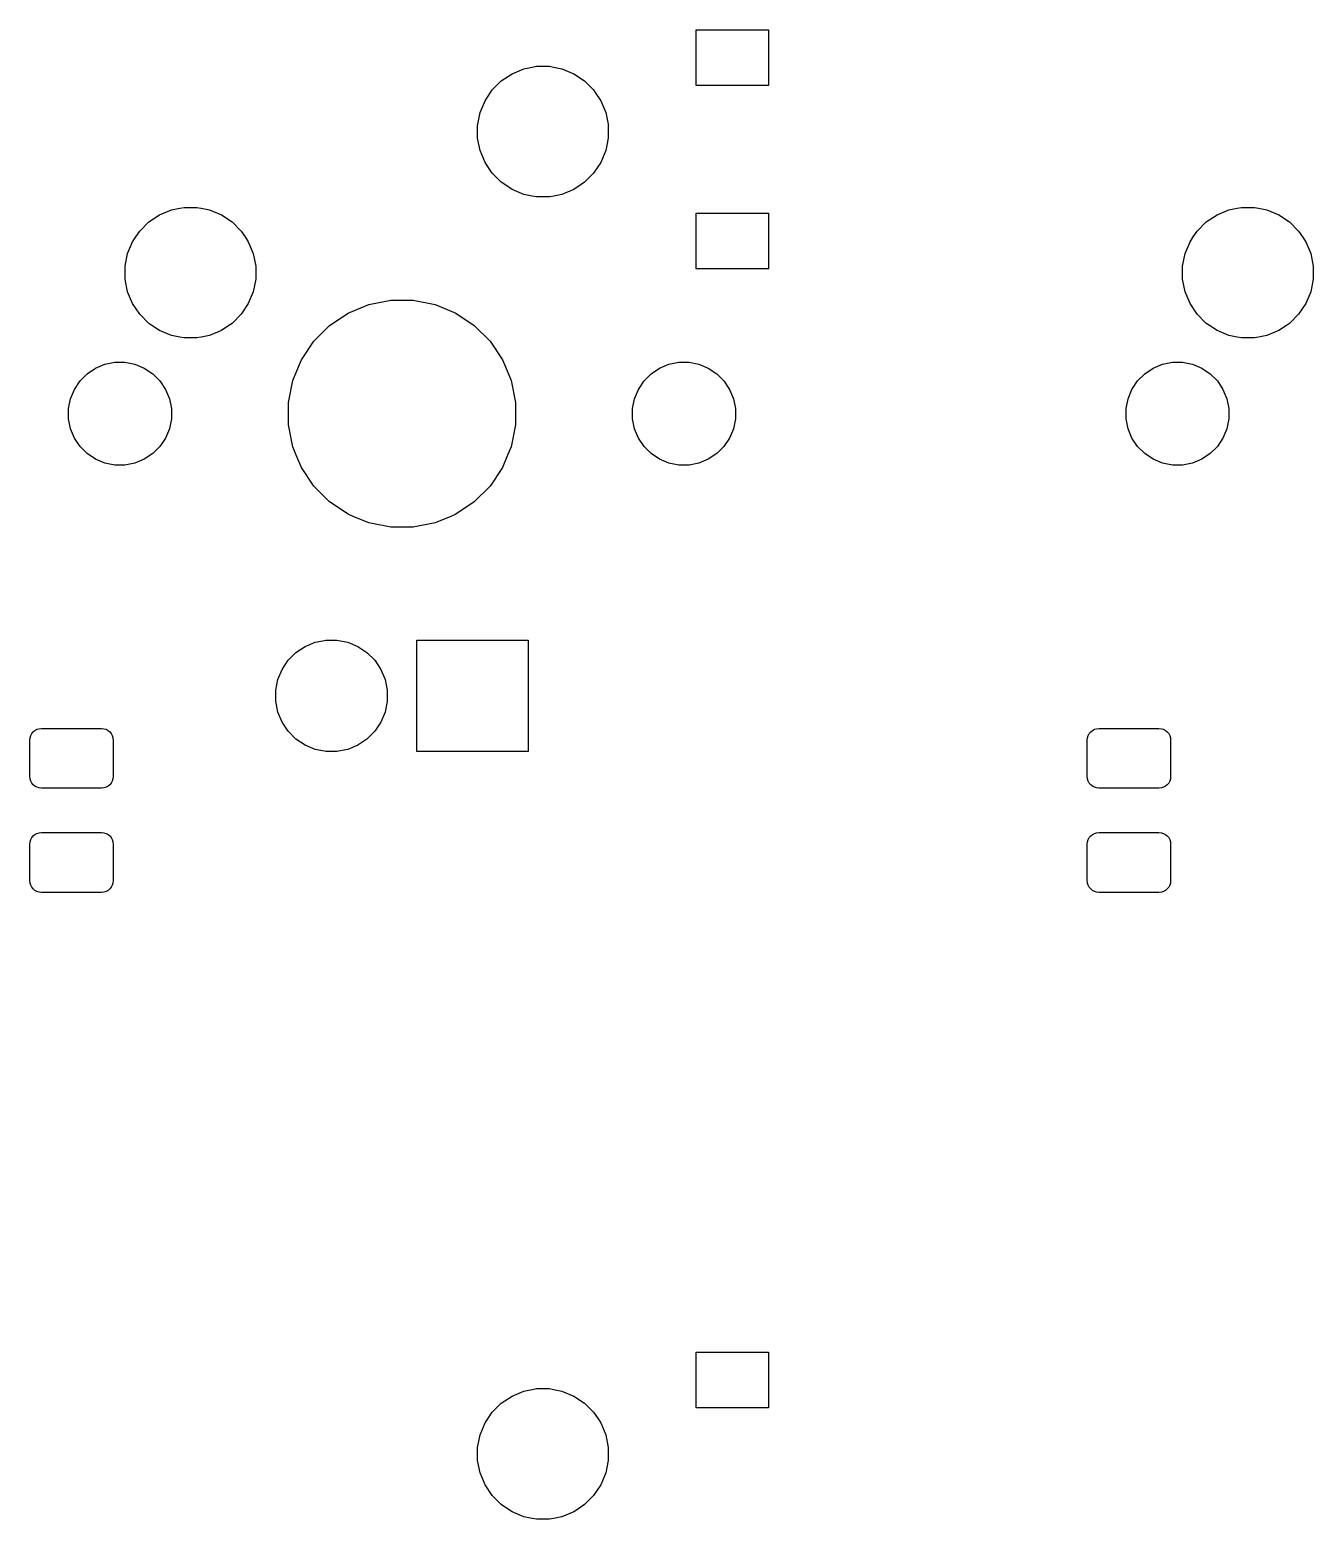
# Model space of a CAD drawing. Extents: x -9 to 373, y -109 to 9.
# Drawn here: x -6.7 to 16.42, y -19.91 to 6.91 of the extents above; entities that cross this region are included whole.
import ezdxf

# ---------------------------------------------------------------- set-up
doc = ezdxf.new("R2010")
doc.units = 0
doc.layers.add('BLACK', color=7, linetype='CONTINUOUS')

msp = doc.modelspace()

# ---------------------------------------------------------------- linework, layer by layer
at = {"layer": 'BLACK', "linetype": 'CONTINUOUS'}
for p, q in [((5.30213, 5.9115), (5.30213, 6.9135)), ((5.30213, 6.9135), (6.60412, 6.9135)), ((6.60412, 6.9135), (6.60412, 5.9115)), ((1.98295, 6.12216), (2.19697, 6.21081)), ((2.19697, 6.21081), (2.34844, 6.24094)), ((2.34844, 6.24094), (2.42417, 6.256)), ((2.42417, 6.256), (2.65583, 6.256)), ((2.65583, 6.256), (2.73156, 6.24094)), ((2.73156, 6.24094), (2.88303, 6.21081)), ((2.88303, 6.21081), (3.09705, 6.12216)), ((1.62654, 5.82965), (1.79035, 5.99346)), ((1.79035, 5.99346), (1.98295, 6.12216)), ((1.98295, 6.12216), (1.98295, 6.12216)), ((3.09705, 6.12216), (3.09705, 6.12216)), ((3.09705, 6.12216), (3.28965, 5.99346)), ((3.28965, 5.99346), (3.45346, 5.82965)), ((6.60412, 5.9115), (5.30213, 5.9115)), ((1.40919, 5.42303), (1.49784, 5.63704)), ((1.49784, 5.63704), (1.59656, 5.78479)), ((1.59656, 5.78479), (1.62654, 5.82965)), ((3.45346, 5.82965), (3.48344, 5.78479)), ((3.48344, 5.78479), (3.58216, 5.63704)), ((3.58216, 5.63704), (3.67081, 5.42303)), ((1.36741, 5.21297), (1.40919, 5.42302)), ((1.40919, 5.42302), (1.40919, 5.42303)), ((3.67081, 5.42303), (3.67081, 5.42302)), ((3.67081, 5.42302), (3.71259, 5.21297)), ((1.364, 5.19583), (1.36741, 5.21297)), ((1.364, 4.96417), (1.364, 5.19583)), ((3.71259, 5.21297), (3.716, 5.19583)), ((3.716, 5.19583), (3.716, 4.96417)), ((1.40919, 4.73697), (1.364, 4.96417)), ((3.716, 4.96417), (3.67081, 4.73697)), ((1.49784, 4.52295), (1.40919, 4.73697)), ((3.67081, 4.73697), (3.58216, 4.52295)), ((1.62654, 4.33035), (1.49784, 4.52295)), ((1.49784, 4.52295), (1.49784, 4.52295)), ((1.79035, 4.16654), (1.62654, 4.33035)), ((3.45346, 4.33035), (3.28965, 4.16654)), ((3.58216, 4.52295), (3.45346, 4.33035)), ((3.58216, 4.52295), (3.58216, 4.52295)), ((1.85062, 4.12626), (1.79035, 4.16654)), ((1.98295, 4.03784), (1.85062, 4.12626)), ((2.19697, 3.94919), (1.98295, 4.03784)), ((3.09705, 4.03784), (2.88303, 3.94919)), ((3.22938, 4.12626), (3.09705, 4.03784)), ((3.28965, 4.16654), (3.22938, 4.12626)), ((2.34507, 3.91973), (2.19697, 3.94919)), ((2.42417, 3.904), (2.34507, 3.91973)), ((2.65583, 3.904), (2.42417, 3.904)), ((2.73493, 3.91973), (2.65583, 3.904)), ((2.88303, 3.94919), (2.73493, 3.91973)), ((-4.55965, 3.45346), (-4.36705, 3.58216)), ((-4.36705, 3.58216), (-4.15303, 3.67081)), ((-4.36705, 3.58216), (-4.36705, 3.58216)), ((-4.15303, 3.67081), (-4.00156, 3.70094)), ((-4.00156, 3.70094), (-3.92583, 3.716)), ((-3.92583, 3.716), (-3.69417, 3.716)), ((-3.69417, 3.716), (-3.61844, 3.70094)), ((-3.61844, 3.70094), (-3.46697, 3.67081)), ((-3.46697, 3.67081), (-3.25296, 3.58216)), ((-3.25296, 3.58216), (-3.25295, 3.58216)), ((-3.25295, 3.58216), (-3.06035, 3.45346)), ((5.30213, 2.6115), (5.30213, 3.6135)), ((5.30213, 3.6135), (6.60412, 3.6135)), ((6.60412, 3.6135), (6.60412, 2.6115)), ((14.4903, 3.45346), (14.683, 3.58216)), ((14.683, 3.58216), (14.897, 3.67081)), ((14.683, 3.58216), (14.683, 3.58216)), ((14.897, 3.67081), (15.0484, 3.70094)), ((15.0484, 3.70094), (15.1242, 3.716)), ((15.1242, 3.716), (15.3558, 3.716)), ((15.3558, 3.716), (15.4316, 3.70094)), ((15.4316, 3.70094), (15.583, 3.67081)), ((15.583, 3.67081), (15.797, 3.58216)), ((15.797, 3.58216), (15.797, 3.58216)), ((15.797, 3.58216), (15.9897, 3.45346)), ((-4.79519, 3.1823), (-4.72346, 3.28965)), ((-4.72346, 3.28965), (-4.55965, 3.45346)), ((-3.06035, 3.45346), (-2.89654, 3.28965)), ((-2.89654, 3.28965), (-2.82481, 3.1823)), ((14.2548, 3.1823), (14.3265, 3.28965)), ((14.3265, 3.28965), (14.4903, 3.45346)), ((15.9897, 3.45346), (16.1535, 3.28965)), ((16.1535, 3.28965), (16.2252, 3.1823)), ((-4.94081, 2.88303), (-4.85216, 3.09705)), ((-4.85216, 3.09705), (-4.79519, 3.1823)), ((-2.82481, 3.1823), (-2.76784, 3.09705)), ((-2.76784, 3.09705), (-2.67919, 2.88303)), ((14.1092, 2.88303), (14.1978, 3.09705)), ((14.1978, 3.09705), (14.2548, 3.1823)), ((16.2252, 3.1823), (16.2822, 3.09705)), ((16.2822, 3.09705), (16.3708, 2.88303)), ((-4.986, 2.65583), (-4.94081, 2.88303)), ((-2.67919, 2.88303), (-2.634, 2.65583)), ((14.064, 2.65583), (14.1092, 2.88303)), ((16.3708, 2.88303), (16.416, 2.65583)), ((-4.986, 2.42417), (-4.986, 2.65583)), ((-4.94081, 2.19697), (-4.986, 2.42417)), ((-2.634, 2.42417), (-2.67919, 2.19697)), ((-2.634, 2.65583), (-2.634, 2.42417)), ((6.60412, 2.6115), (5.30213, 2.6115)), ((14.064, 2.42417), (14.064, 2.65583)), ((14.1092, 2.19697), (14.064, 2.42417)), ((16.416, 2.42417), (16.3708, 2.19697)), ((16.416, 2.65583), (16.416, 2.42417)), ((-4.85216, 1.98295), (-4.94081, 2.19697)), ((-2.67919, 2.19697), (-2.76784, 1.98295)), ((14.1978, 1.98295), (14.1092, 2.19697)), ((16.3708, 2.19697), (16.2822, 1.98295)), ((-4.72346, 1.79035), (-4.85216, 1.98295)), ((-4.85216, 1.98295), (-4.85216, 1.98295)), ((-2.76784, 1.98295), (-2.89654, 1.79035)), ((-2.76784, 1.98295), (-2.76784, 1.98295)), ((-0.81447, 1.87602), (-0.59647, 1.96632)), ((-0.59647, 1.96632), (-0.20141, 2.0449)), ((-0.20141, 2.0449), (0.20141, 2.0449)), ((0.20141, 2.0449), (0.59647, 1.96632)), ((0.59647, 1.96632), (0.81447, 1.87602)), ((14.3265, 1.79035), (14.1978, 1.98295)), ((14.1978, 1.98295), (14.1978, 1.98295)), ((16.2822, 1.98295), (16.1535, 1.79035)), ((16.2822, 1.98295), (16.2822, 1.98295)), ((-4.55965, 1.62654), (-4.72346, 1.79035)), ((-4.50254, 1.58838), (-4.55965, 1.62654)), ((-3.06035, 1.62654), (-3.11746, 1.58838)), ((-2.89654, 1.79035), (-3.06035, 1.62654)), ((-1.30355, 1.58838), (-0.96862, 1.81217)), ((-0.96862, 1.81217), (-0.81447, 1.87602)), ((0.81447, 1.87602), (0.96862, 1.81217)), ((0.96862, 1.81217), (1.30355, 1.58838)), ((14.4903, 1.62654), (14.3265, 1.79035)), ((14.5475, 1.58838), (14.4903, 1.62654)), ((15.9897, 1.62654), (15.9325, 1.58838)), ((16.1535, 1.79035), (15.9897, 1.62654)), ((-4.36705, 1.49784), (-4.50254, 1.58838)), ((-4.15303, 1.40919), (-4.36705, 1.49784)), ((-4.00156, 1.37906), (-4.15303, 1.40919)), ((-3.92583, 1.364), (-4.00156, 1.37906)), ((-3.69417, 1.364), (-3.92583, 1.364)), ((-3.61844, 1.37906), (-3.69417, 1.364)), ((-3.46697, 1.40919), (-3.61844, 1.37906)), ((-3.25296, 1.49784), (-3.46697, 1.40919)), ((-3.11746, 1.58838), (-3.25296, 1.49784)), ((-1.58838, 1.30355), (-1.30355, 1.58838)), ((1.30355, 1.58838), (1.58838, 1.30355)), ((14.683, 1.49784), (14.5475, 1.58838)), ((14.897, 1.40919), (14.683, 1.49784)), ((15.0484, 1.37906), (14.897, 1.40919)), ((15.1242, 1.364), (15.0484, 1.37906)), ((15.3558, 1.364), (15.1242, 1.364)), ((15.4316, 1.37906), (15.3558, 1.364)), ((15.583, 1.40919), (15.4316, 1.37906)), ((15.797, 1.49784), (15.583, 1.40919)), ((15.9325, 1.58838), (15.797, 1.49784)), ((-1.81217, 0.96862), (-1.58838, 1.30355)), ((1.58838, 1.30355), (1.81217, 0.96862)), ((-5.67029, 0.71927), (-5.51863, 0.82061)), ((-5.51863, 0.82061), (-5.3501, 0.89041)), ((-5.3501, 0.89041), (-5.1712, 0.926)), ((-5.1712, 0.926), (-4.9888, 0.926)), ((-4.9888, 0.926), (-4.8099, 0.89041)), ((-4.8099, 0.89041), (-4.64137, 0.82061)), ((-4.64137, 0.82061), (-4.48971, 0.71927)), ((-1.96632, 0.59647), (-1.8643, 0.84277)), ((-1.8643, 0.84277), (-1.81217, 0.96862)), ((1.81217, 0.96862), (1.8643, 0.84277)), ((1.8643, 0.84277), (1.96632, 0.59647)), ((4.48971, 0.71927), (4.64137, 0.82061)), ((4.64137, 0.82061), (4.8099, 0.89041)), ((4.8099, 0.89041), (4.9888, 0.926)), ((4.9888, 0.926), (5.1712, 0.926)), ((5.1712, 0.926), (5.3501, 0.89041)), ((5.3501, 0.89041), (5.51863, 0.82061)), ((5.51863, 0.82061), (5.67029, 0.71927)), ((13.3797, 0.71927), (13.5314, 0.82061)), ((13.5314, 0.82061), (13.6999, 0.89041)), ((13.6999, 0.89041), (13.8788, 0.926)), ((13.8788, 0.926), (14.0612, 0.926)), ((14.0612, 0.926), (14.2401, 0.89041)), ((14.2401, 0.89041), (14.4086, 0.82061)), ((14.4086, 0.82061), (14.5603, 0.71927)), ((-5.90061, 0.43863), (-5.79927, 0.59029)), ((-5.79927, 0.59029), (-5.67029, 0.71927)), ((-4.48971, 0.71927), (-4.36073, 0.59029)), ((-4.36073, 0.59029), (-4.25939, 0.43863)), ((-2.0449, 0.20141), (-1.96632, 0.59647)), ((1.96632, 0.59647), (2.0449, 0.20141)), ((4.25939, 0.43863), (4.36073, 0.59029)), ((4.36073, 0.59029), (4.48971, 0.71927)), ((5.67029, 0.71927), (5.79927, 0.59029)), ((5.79927, 0.59029), (5.90061, 0.43863)), ((13.1494, 0.43863), (13.2507, 0.59029)), ((13.2507, 0.59029), (13.3797, 0.71927)), ((14.5603, 0.71927), (14.6893, 0.59029)), ((14.6893, 0.59029), (14.7906, 0.43863)), ((-6.006, 0.0912), (-5.97042, 0.2701)), ((-5.97042, 0.2701), (-5.90061, 0.43863)), ((-4.25939, 0.43863), (-4.18959, 0.2701)), ((-4.18959, 0.2701), (-4.154, 0.0912)), ((4.154, 0.0912), (4.18959, 0.2701)), ((4.18959, 0.2701), (4.25939, 0.43863)), ((5.90061, 0.43863), (5.97042, 0.2701)), ((5.97042, 0.2701), (6.006, 0.0912)), ((13.044, 0.0912), (13.0796, 0.2701)), ((13.0796, 0.2701), (13.1494, 0.43863)), ((14.7906, 0.43863), (14.8604, 0.2701)), ((14.8604, 0.2701), (14.896, 0.0912)), ((-6.006, -0.0912), (-6.006, 0.0912)), ((-4.154, 0.0912), (-4.154, -0.0912)), ((-2.0449, -0.20141), (-2.0449, 0.20141)), ((2.0449, 0.20141), (2.0449, -0.20141)), ((4.154, -0.0912), (4.154, 0.0912)), ((6.006, 0.0912), (6.006, -0.0912)), ((13.044, -0.0912), (13.044, 0.0912)), ((14.896, 0.0912), (14.896, -0.0912)), ((-5.97042, -0.2701), (-6.006, -0.0912)), ((-4.154, -0.0912), (-4.18959, -0.2701)), ((-1.96632, -0.59647), (-2.0449, -0.20141)), ((2.0449, -0.20141), (1.96632, -0.59647)), ((4.18959, -0.2701), (4.154, -0.0912)), ((6.006, -0.0912), (5.97042, -0.2701)), ((13.0796, -0.2701), (13.044, -0.0912)), ((14.896, -0.0912), (14.8604, -0.2701)), ((-5.90061, -0.43863), (-5.97042, -0.2701)), ((-5.79927, -0.59029), (-5.90061, -0.43863)), ((-4.25939, -0.43863), (-4.36073, -0.59029)), ((-4.18959, -0.2701), (-4.25939, -0.43863)), ((4.25939, -0.43863), (4.18959, -0.2701)), ((4.36073, -0.59029), (4.25939, -0.43863)), ((5.90061, -0.43863), (5.79927, -0.59029)), ((5.97042, -0.2701), (5.90061, -0.43863)), ((13.1494, -0.43863), (13.0796, -0.2701)), ((13.2507, -0.59029), (13.1494, -0.43863)), ((14.7906, -0.43863), (14.6893, -0.59029)), ((14.8604, -0.2701), (14.7906, -0.43863)), ((-5.67029, -0.71927), (-5.79927, -0.59029)), ((-5.51863, -0.82061), (-5.67029, -0.71927)), ((-4.48971, -0.71927), (-4.64137, -0.82061)), ((-4.36073, -0.59029), (-4.48971, -0.71927)), ((-1.90445, -0.74583), (-1.96632, -0.59647)), ((-1.81217, -0.96862), (-1.90445, -0.74583)), ((1.90445, -0.74583), (1.81217, -0.96862)), ((1.96632, -0.59647), (1.90445, -0.74583)), ((4.48971, -0.71927), (4.36073, -0.59029)), ((4.64137, -0.82061), (4.48971, -0.71927)), ((5.67029, -0.71927), (5.51863, -0.82061)), ((5.79927, -0.59029), (5.67029, -0.71927)), ((13.3797, -0.71927), (13.2507, -0.59029)), ((13.5314, -0.82061), (13.3797, -0.71927)), ((14.5603, -0.71927), (14.4086, -0.82061)), ((14.6893, -0.59029), (14.5603, -0.71927)), ((-5.3501, -0.89041), (-5.51863, -0.82061)), ((-5.1712, -0.926), (-5.3501, -0.89041)), ((-4.9888, -0.926), (-5.1712, -0.926)), ((-4.8099, -0.89041), (-4.9888, -0.926)), ((-4.64137, -0.82061), (-4.8099, -0.89041)), ((-1.58838, -1.30355), (-1.81217, -0.96862)), ((1.81217, -0.96862), (1.58838, -1.30355)), ((4.8099, -0.89041), (4.64137, -0.82061)), ((4.9888, -0.926), (4.8099, -0.89041)), ((5.1712, -0.926), (4.9888, -0.926)), ((5.3501, -0.89041), (5.1712, -0.926)), ((5.51863, -0.82061), (5.3501, -0.89041)), ((13.6999, -0.89041), (13.5314, -0.82061)), ((13.8788, -0.926), (13.6999, -0.89041)), ((14.0612, -0.926), (13.8788, -0.926)), ((14.2401, -0.89041), (14.0612, -0.926)), ((14.4086, -0.82061), (14.2401, -0.89041)), ((-1.30355, -1.58838), (-1.58838, -1.30355)), ((1.58838, -1.30355), (1.30355, -1.58838)), ((-0.96862, -1.81217), (-1.30355, -1.58838)), ((1.30355, -1.58838), (0.96862, -1.81217)), ((-0.87873, -1.8494), (-0.96862, -1.81217)), ((-0.59647, -1.96632), (-0.87873, -1.8494)), ((0.87873, -1.8494), (0.59647, -1.96632)), ((0.96862, -1.81217), (0.87873, -1.8494)), ((-0.20141, -2.0449), (-0.59647, -1.96632)), ((0.20141, -2.0449), (-0.20141, -2.0449)), ((0.59647, -1.96632), (0.20141, -2.0449)), ((-1.90969, -4.30053), (-1.74534, -4.19071)), ((-1.74534, -4.19071), (-1.56271, -4.11506)), ((-1.56271, -4.11506), (-1.39643, -4.08199)), ((-1.39643, -4.08199), (-1.36884, -4.0765)), ((-1.36884, -4.0765), (-1.17116, -4.0765)), ((-1.17116, -4.0765), (-1.14358, -4.08199)), ((-1.14358, -4.08199), (-0.97729, -4.11506)), ((-0.97729, -4.11506), (-0.79466, -4.19071)), ((-0.79466, -4.19071), (-0.63031, -4.30053)), ((0.2665, -6.0835), (0.2665, -4.0765)), ((0.2665, -4.0765), (2.2735, -4.0765)), ((2.2735, -4.0765), (2.2735, -6.0835)), ((-2.15929, -4.60466), (-2.04947, -4.44031)), ((-2.04947, -4.44031), (-1.90969, -4.30053)), ((-0.63031, -4.30053), (-0.49053, -4.44031)), ((-0.49053, -4.44031), (-0.38071, -4.60466)), ((-2.2735, -4.98116), (-2.23494, -4.78729)), ((-2.23494, -4.78729), (-2.15929, -4.60466)), ((-0.38071, -4.60466), (-0.30506, -4.78729)), ((-0.30506, -4.78729), (-0.2665, -4.98116)), ((-2.2735, -5.17884), (-2.2735, -4.98116)), ((-0.2665, -4.98116), (-0.2665, -5.17884)), ((-2.23494, -5.37271), (-2.2735, -5.17884)), ((-0.2665, -5.17884), (-0.30506, -5.37271)), ((-2.15929, -5.55534), (-2.23494, -5.37271)), ((-2.04947, -5.71969), (-2.15929, -5.55534)), ((-0.38071, -5.55534), (-0.49053, -5.71969)), ((-0.30506, -5.37271), (-0.38071, -5.55534)), ((-6.70412, -5.88064), (-6.69956, -5.83428)), ((-6.70412, -6.53186), (-6.70412, -5.88064)), ((-6.69956, -5.83428), (-6.68783, -5.79561)), ((-6.68783, -5.79561), (-6.66878, -5.75997)), ((-6.66878, -5.75997), (-6.64314, -5.72873)), ((-6.64314, -5.72873), (-6.6119, -5.7031)), ((-6.6119, -5.7031), (-6.57626, -5.68405)), ((-6.57626, -5.68405), (-6.53759, -5.67231)), ((-6.53759, -5.67231), (-6.49124, -5.66775)), ((-6.49124, -5.66775), (-5.41501, -5.66775)), ((-5.41501, -5.66775), (-5.36866, -5.67231)), ((-5.36866, -5.67231), (-5.32999, -5.68405)), ((-5.32999, -5.68405), (-5.29435, -5.7031)), ((-5.29435, -5.7031), (-5.26311, -5.72873)), ((-5.26311, -5.72873), (-5.23747, -5.75997)), ((-5.23747, -5.75997), (-5.21842, -5.79561)), ((-5.21842, -5.79561), (-5.20669, -5.83428)), ((-5.20669, -5.83428), (-5.20212, -5.88064)), ((-5.20212, -5.88064), (-5.20212, -6.53186)), ((-1.90969, -5.85947), (-2.04947, -5.71969)), ((-1.74534, -5.96929), (-1.90969, -5.85947)), ((-0.63031, -5.85947), (-0.79466, -5.96929)), ((-0.49053, -5.71969), (-0.63031, -5.85947)), ((12.3459, -5.88064), (12.3504, -5.83428)), ((12.3459, -6.53186), (12.3459, -5.88064)), ((12.3504, -5.83428), (12.3622, -5.79561)), ((12.3622, -5.79561), (12.3812, -5.75997)), ((12.3812, -5.75997), (12.4069, -5.72873)), ((12.4069, -5.72873), (12.4381, -5.7031)), ((12.4381, -5.7031), (12.4737, -5.68405)), ((12.4737, -5.68405), (12.5124, -5.67231)), ((12.5124, -5.67231), (12.5588, -5.66775)), ((12.5588, -5.66775), (13.635, -5.66775)), ((13.635, -5.66775), (13.6813, -5.67231)), ((13.6813, -5.67231), (13.72, -5.68405)), ((13.72, -5.68405), (13.7557, -5.7031)), ((13.7557, -5.7031), (13.7869, -5.72873)), ((13.7869, -5.72873), (13.8125, -5.75997)), ((13.8125, -5.75997), (13.8316, -5.79561)), ((13.8316, -5.79561), (13.8433, -5.83428)), ((13.8433, -5.83428), (13.8479, -5.88064)), ((13.8479, -5.88064), (13.8479, -6.53186)), ((-1.56271, -6.04494), (-1.74534, -5.96929)), ((-1.39643, -6.07801), (-1.56271, -6.04494)), ((-1.36884, -6.0835), (-1.39643, -6.07801)), ((-1.17116, -6.0835), (-1.36884, -6.0835)), ((-1.14358, -6.07801), (-1.17116, -6.0835)), ((-0.97729, -6.04494), (-1.14358, -6.07801)), ((-0.79466, -5.96929), (-0.97729, -6.04494)), ((2.2735, -6.0835), (0.2665, -6.0835)), ((-6.69956, -6.57822), (-6.70412, -6.53186)), ((-6.68783, -6.61689), (-6.69956, -6.57822)), ((-6.66878, -6.65253), (-6.68783, -6.61689)), ((-6.64314, -6.68377), (-6.66878, -6.65253)), ((-6.6119, -6.7094), (-6.64314, -6.68377)), ((-5.26311, -6.68377), (-5.29435, -6.7094)), ((-5.23747, -6.65253), (-5.26311, -6.68377)), ((-5.21842, -6.61689), (-5.23747, -6.65253)), ((-5.20669, -6.57822), (-5.21842, -6.61689)), ((-5.20212, -6.53186), (-5.20669, -6.57822)), ((12.3504, -6.57822), (12.3459, -6.53186)), ((12.3622, -6.61689), (12.3504, -6.57822)), ((12.3812, -6.65253), (12.3622, -6.61689)), ((12.4069, -6.68377), (12.3812, -6.65253)), ((12.4381, -6.7094), (12.4069, -6.68377)), ((13.7869, -6.68377), (13.7557, -6.7094)), ((13.8125, -6.65253), (13.7869, -6.68377)), ((13.8316, -6.61689), (13.8125, -6.65253)), ((13.8433, -6.57822), (13.8316, -6.61689)), ((13.8479, -6.53186), (13.8433, -6.57822)), ((-6.57626, -6.72845), (-6.6119, -6.7094)), ((-6.53759, -6.74018), (-6.57626, -6.72845)), ((-6.49124, -6.74475), (-6.53759, -6.74018)), ((-5.41501, -6.74475), (-6.49124, -6.74475)), ((-5.36866, -6.74018), (-5.41501, -6.74475)), ((-5.32999, -6.72845), (-5.36866, -6.74018)), ((-5.29435, -6.7094), (-5.32999, -6.72845)), ((12.4737, -6.72845), (12.4381, -6.7094)), ((12.5124, -6.74018), (12.4737, -6.72845)), ((12.5588, -6.74475), (12.5124, -6.74018)), ((13.635, -6.74475), (12.5588, -6.74475)), ((13.6813, -6.74018), (13.635, -6.74475)), ((13.72, -6.72845), (13.6813, -6.74018)), ((13.7557, -6.7094), (13.72, -6.72845)), ((-6.70412, -7.75564), (-6.69956, -7.70928)), ((-6.70412, -8.40686), (-6.70412, -7.75564)), ((-6.69956, -7.70928), (-6.68783, -7.67061)), ((-6.68783, -7.67061), (-6.66878, -7.63497)), ((-6.66878, -7.63497), (-6.64314, -7.60373)), ((-6.64314, -7.60373), (-6.6119, -7.5781)), ((-6.6119, -7.5781), (-6.57626, -7.55905)), ((-6.57626, -7.55905), (-6.53759, -7.54731)), ((-6.53759, -7.54731), (-6.49124, -7.54275)), ((-6.49124, -7.54275), (-5.41501, -7.54275)), ((-5.41501, -7.54275), (-5.36866, -7.54731)), ((-5.36866, -7.54731), (-5.32999, -7.55905)), ((-5.32999, -7.55905), (-5.29435, -7.5781)), ((-5.29435, -7.5781), (-5.26311, -7.60373)), ((-5.26311, -7.60373), (-5.23747, -7.63497)), ((-5.23747, -7.63497), (-5.21842, -7.67061)), ((-5.21842, -7.67061), (-5.20669, -7.70928)), ((-5.20669, -7.70928), (-5.20212, -7.75564)), ((-5.20212, -7.75564), (-5.20212, -8.40686)), ((12.3459, -7.75564), (12.3504, -7.70928)), ((12.3459, -8.40686), (12.3459, -7.75564)), ((12.3504, -7.70928), (12.3622, -7.67061)), ((12.3622, -7.67061), (12.3812, -7.63497)), ((12.3812, -7.63497), (12.4069, -7.60373)), ((12.4069, -7.60373), (12.4381, -7.5781)), ((12.4381, -7.5781), (12.4737, -7.55905)), ((12.4737, -7.55905), (12.5124, -7.54731)), ((12.5124, -7.54731), (12.5588, -7.54275)), ((12.5588, -7.54275), (13.635, -7.54275)), ((13.635, -7.54275), (13.6813, -7.54731)), ((13.6813, -7.54731), (13.72, -7.55905)), ((13.72, -7.55905), (13.7557, -7.5781)), ((13.7557, -7.5781), (13.7869, -7.60373)), ((13.7869, -7.60373), (13.8125, -7.63497)), ((13.8125, -7.63497), (13.8316, -7.67061)), ((13.8316, -7.67061), (13.8433, -7.70928)), ((13.8433, -7.70928), (13.8479, -7.75564)), ((13.8479, -7.75564), (13.8479, -8.40686)), ((-6.69956, -8.45322), (-6.70412, -8.40686)), ((-6.68783, -8.49189), (-6.69956, -8.45322)), ((-6.66878, -8.52753), (-6.68783, -8.49189)), ((-6.64314, -8.55877), (-6.66878, -8.52753)), ((-6.6119, -8.5844), (-6.64314, -8.55877)), ((-5.26311, -8.55877), (-5.29435, -8.5844)), ((-5.23747, -8.52753), (-5.26311, -8.55877)), ((-5.21842, -8.49189), (-5.23747, -8.52753)), ((-5.20669, -8.45322), (-5.21842, -8.49189)), ((-5.20212, -8.40686), (-5.20669, -8.45322)), ((12.3504, -8.45322), (12.3459, -8.40686)), ((12.3622, -8.49189), (12.3504, -8.45322)), ((12.3812, -8.52753), (12.3622, -8.49189)), ((12.4069, -8.55877), (12.3812, -8.52753)), ((12.4381, -8.5844), (12.4069, -8.55877)), ((13.7869, -8.55877), (13.7557, -8.5844)), ((13.8125, -8.52753), (13.7869, -8.55877)), ((13.8316, -8.49189), (13.8125, -8.52753)), ((13.8433, -8.45322), (13.8316, -8.49189)), ((13.8479, -8.40686), (13.8433, -8.45322)), ((-6.57626, -8.60345), (-6.6119, -8.5844)), ((-6.53759, -8.61519), (-6.57626, -8.60345)), ((-6.49124, -8.61975), (-6.53759, -8.61519)), ((-5.41501, -8.61975), (-6.49124, -8.61975)), ((-5.36866, -8.61519), (-5.41501, -8.61975)), ((-5.32999, -8.60345), (-5.36866, -8.61519)), ((-5.29435, -8.5844), (-5.32999, -8.60345)), ((12.4737, -8.60345), (12.4381, -8.5844)), ((12.5124, -8.61519), (12.4737, -8.60345)), ((12.5588, -8.61975), (12.5124, -8.61519)), ((13.635, -8.61975), (12.5588, -8.61975)), ((13.6813, -8.61519), (13.635, -8.61975)), ((13.72, -8.60345), (13.6813, -8.61519)), ((13.7557, -8.5844), (13.72, -8.60345)), ((5.30213, -17.901), (5.30213, -16.899)), ((5.30213, -16.899), (6.60412, -16.899)), ((6.60412, -16.899), (6.60412, -17.901)), ((1.79035, -17.819), (1.98295, -17.6903)), ((1.98295, -17.6903), (2.19697, -17.6017)), ((1.98295, -17.6903), (1.98295, -17.6903)), ((2.19697, -17.6017), (2.34844, -17.5716)), ((2.34844, -17.5716), (2.42417, -17.5565)), ((2.42417, -17.5565), (2.65583, -17.5565)), ((2.65583, -17.5565), (2.73156, -17.5716)), ((2.73156, -17.5716), (2.88303, -17.6017)), ((2.88303, -17.6017), (3.09705, -17.6903)), ((3.09705, -17.6903), (3.09705, -17.6903)), ((3.09705, -17.6903), (3.28965, -17.819)), ((1.62654, -17.9828), (1.79035, -17.819)), ((3.28965, -17.819), (3.45346, -17.9828)), ((6.60412, -17.901), (5.30213, -17.901)), ((1.40919, -18.3895), (1.49784, -18.1755)), ((1.49784, -18.1755), (1.55966, -18.0829)), ((1.55966, -18.0829), (1.62654, -17.9828)), ((3.45346, -17.9828), (3.52034, -18.0829)), ((3.52034, -18.0829), (3.58216, -18.1755)), ((3.58216, -18.1755), (3.67081, -18.3895)), ((1.364, -18.6167), (1.40919, -18.3895)), ((3.67081, -18.3895), (3.716, -18.6167)), ((1.364, -18.8483), (1.364, -18.6167)), ((3.716, -18.6167), (3.716, -18.8483)), ((1.40919, -19.0755), (1.364, -18.8483)), ((3.716, -18.8483), (3.67081, -19.0755)), ((1.49784, -19.2895), (1.40919, -19.0755)), ((1.62654, -19.4822), (1.49784, -19.2895)), ((1.49784, -19.2895), (1.49784, -19.2895)), ((3.58216, -19.2895), (3.45346, -19.4822)), ((3.67081, -19.0755), (3.58216, -19.2895)), ((3.58216, -19.2895), (3.58216, -19.2895)), ((1.79035, -19.646), (1.62654, -19.4822)), ((3.45346, -19.4822), (3.28965, -19.646)), ((1.89976, -19.7191), (1.79035, -19.646)), ((1.98295, -19.7747), (1.89976, -19.7191)), ((2.19697, -19.8633), (1.98295, -19.7747)), ((3.09705, -19.7747), (2.88303, -19.8633)), ((3.18024, -19.7191), (3.09705, -19.7747)), ((3.28965, -19.646), (3.18024, -19.7191)), ((2.34844, -19.8934), (2.19697, -19.8633)), ((2.42417, -19.9085), (2.34844, -19.8934)), ((2.65583, -19.9085), (2.42417, -19.9085)), ((2.73156, -19.8934), (2.65583, -19.9085)), ((2.88303, -19.8633), (2.73156, -19.8934))]:
    msp.add_line(p, q, dxfattribs=at)

doc.saveas('drawing.dxf')
